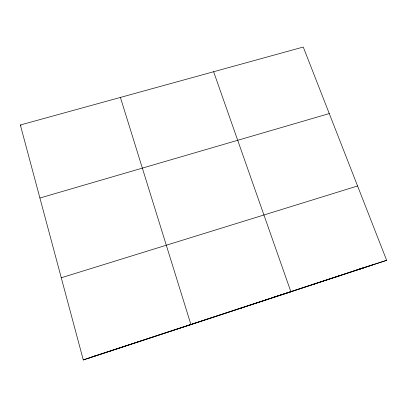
<?xml version="1.0" encoding="UTF-8"?>
<svg xmlns="http://www.w3.org/2000/svg" width="407" height="407" viewBox="0 0 407 407"><rect width="100%" height="100%" fill="white"/><g stroke="black" fill="none" stroke-linecap="round" stroke-linejoin="round"><path stroke-width="0.61" d="M137.729 342.073L138.395 341.829M110.658 350.961L111.879 350.534M83.282 359.956L386.65 260.322L303.256 47.044L20.35 124.995L83.282 359.956L92.435 356.817M96.367 355.469L92.979 356.629L364.194 267.567M89.153 357.941L236.299 309.62M236.899 309.422L373.092 264.698M356.842 269.938L386.65 260.322M359.417 269.241L363.09 268.06M336.045 276.918L339.28 275.88M312.434 284.671L315.216 283.781M273.708 297.237L290.893 291.768L213.629 71.739M264.453 300.427L266.31 299.842M240.079 308.435L241.463 308.002M61.264 277.762L357.58 185.974M215.445 316.524L216.341 316.254M39.906 198.011L329.268 113.573M188.797 325.168L190.944 324.593L120.406 97.426M20.35 124.995L21.052 125.946"/></g></svg>
